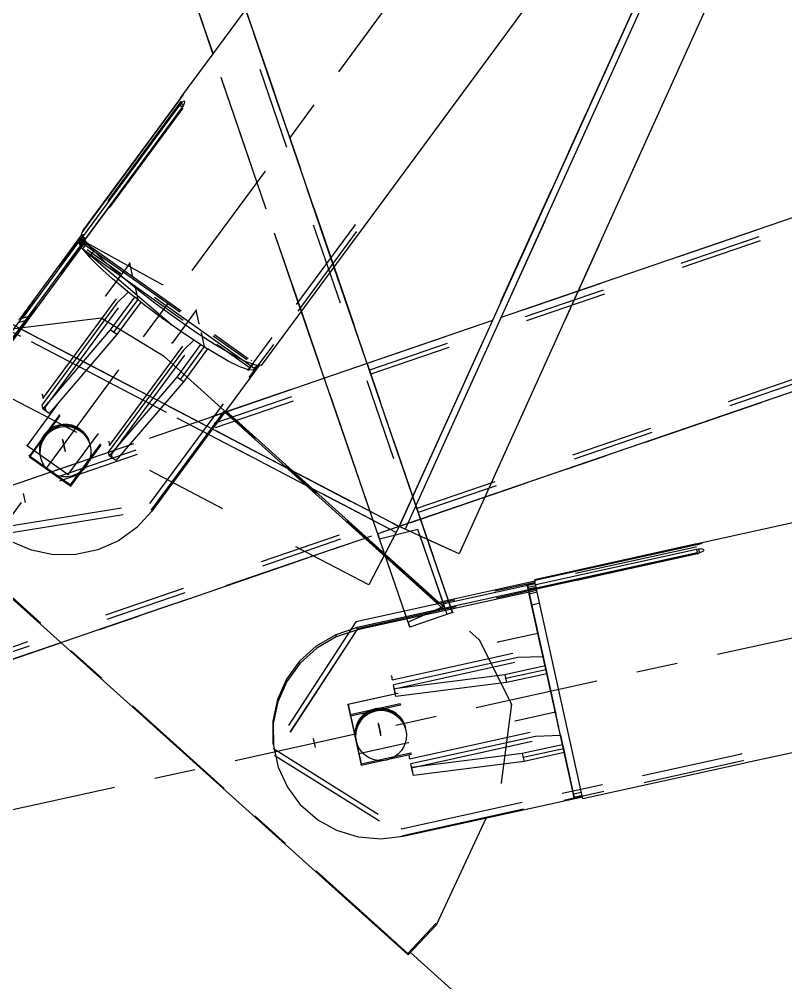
# Model space of a CAD drawing. Header units: millimetres. Extents: x 2368 to 8313, y 7493 to 11698.
# Drawn here: x 3665.06 to 3683.69, y 11192.68 to 11216.1 of the extents above; entities that cross this region are included whole.
import ezdxf

# ---------------------------------------------------------------- set-up
doc = ezdxf.new("R2010")
doc.units = ezdxf.units.MM
for name, pattern in [('XKITLINE00', [0]), ('XKITLINE02', [4, 2, -2]), ('XKITLINE03', [6, 3, -1, 1, -1])]:
    doc.linetypes.add(name, pattern=pattern)

msp = doc.modelspace()

# ---------------------------------------------------------------- linework, layer by layer
at = {"color": 8, "linetype": 'XKITLINE03'}
for p, q in [((3658.5881, 11195.4966), (3740.5881, 11306.7796)), ((3658.5882, 11195.4966), (3740.5882, 11306.7796)), ((3658.5881, 11195.4966), (3822.5881, 11231.638)), ((3658.5882, 11195.4966), (3822.5882, 11231.638)), ((3668.9908, 11214.0938), (3664.012, 11207.337)), ((3668.9908, 11214.0938), (3664.012, 11207.337)), ((3669.0273, 11213.9278), (3664.0485, 11207.1711)), ((3669.0274, 11213.9278), (3664.0486, 11207.1711)), ((3668.2431, 11204.3354), (3673.2219, 11211.0922)), ((3668.2431, 11204.3354), (3673.2219, 11211.0922)), ((3666.5131, 11210.6736), (3666.5138, 11210.7166)), ((3666.5131, 11210.6736), (3666.5138, 11210.7166)), ((3666.5138, 11210.7166), (3670.7692, 11207.6978)), ((3666.5138, 11210.7166), (3670.7692, 11207.6978)), ((3668.5452, 11209.6441), (3666.5475, 11210.7456)), ((3666.5475, 11210.7456), (3670.7079, 11207.7942)), ((3668.5452, 11209.6441), (3666.5475, 11210.7456)), ((3666.5475, 11210.7456), (3670.7079, 11207.7942)), ((3668.2797, 11204.1694), (3673.2585, 11210.9262)), ((3668.2797, 11204.1694), (3673.2585, 11210.9262)), ((3666.5366, 11210.6134), (3666.5131, 11210.6736)), ((3666.5365, 11210.6134), (3666.5131, 11210.6736)), ((3670.7919, 11207.5945), (3666.5365, 11210.6134)), ((3670.792, 11207.5945), (3666.5366, 11210.6134)), ((3668.7606, 11208.667), (3666.5979, 11210.517)), ((3666.5979, 11210.517), (3670.7583, 11207.5655)), ((3668.7605, 11208.667), (3666.5979, 11210.517)), ((3666.5979, 11210.517), (3670.7582, 11207.5655)), ((3667.7479, 11210.1709), (3667.1594, 11209.3722)), ((3667.7479, 11210.1709), (3667.1594, 11209.3722)), ((3667.8211, 11209.839), (3667.7479, 11210.1709)), ((3667.821, 11209.839), (3667.7479, 11210.1709)), ((3665.6435, 11206.8839), (3667.821, 11209.839)), ((3665.6436, 11206.8839), (3667.8211, 11209.839)), ((3665.6923, 11206.6627), (3667.8698, 11209.6178)), ((3665.6923, 11206.6627), (3667.8698, 11209.6178)), ((3667.8698, 11209.6178), (3667.943, 11209.2859)), ((3667.8698, 11209.6178), (3667.9429, 11209.2859)), ((3667.9429, 11209.2859), (3667.3544, 11208.4872)), ((3667.943, 11209.2859), (3667.3545, 11208.4872)), ((3664.5508, 11208.5348), (3667.0556, 11208.8366)), ((3664.5508, 11208.5348), (3667.0556, 11208.8366)), ((3667.0556, 11208.8366), (3668.5658, 11207.916)), ((3667.0556, 11208.8366), (3668.5659, 11207.916)), ((3669.3628, 11209.0252), (3668.7743, 11208.2266)), ((3669.3629, 11209.0252), (3668.7744, 11208.2266)), ((3669.436, 11208.6934), (3669.3628, 11209.0252)), ((3669.436, 11208.6934), (3669.3629, 11209.0252)), ((3667.2585, 11205.7383), (3669.436, 11208.6934)), ((3667.2585, 11205.7383), (3669.436, 11208.6934)), ((3667.3072, 11205.517), (3669.4847, 11208.4721)), ((3667.3073, 11205.517), (3669.4848, 11208.4721)), ((3669.4847, 11208.4721), (3669.5578, 11208.1402)), ((3669.4848, 11208.4721), (3669.5579, 11208.1402)), ((3669.5578, 11208.1402), (3668.9693, 11207.3416)), ((3669.5579, 11208.1402), (3668.9694, 11207.3416)), ((3668.5658, 11207.916), (3676.235, 11201.015)), ((3668.5659, 11207.916), (3676.2351, 11201.015)), ((3670.7927, 11207.6376), (3670.7919, 11207.5945)), ((3670.7927, 11207.6376), (3670.792, 11207.5945)), ((3665.6232, 11206.9761), (3665.6435, 11206.8839)), ((3665.6233, 11206.9761), (3665.6436, 11206.8839)), ((3665.9825, 11206.7289), (3665.2527, 11205.7386)), ((3665.9824, 11206.7289), (3665.2527, 11205.7386)), ((3665.7127, 11206.5705), (3665.6923, 11206.6627)), ((3665.7126, 11206.5705), (3665.6923, 11206.6627)), ((3666.0377, 11206.4782), (3665.3079, 11205.4878)), ((3666.0377, 11206.4782), (3665.308, 11205.4878)), ((3666.0442, 11206.4487), (3665.3144, 11205.4583)), ((3666.0442, 11206.4487), (3665.3145, 11205.4583)), ((3666.2539, 11205.0283), (3666.9837, 11206.0186)), ((3666.254, 11205.0283), (3666.9837, 11206.0186)), ((3674.5042, 11193.39), (3660.55, 11205.9465)), ((3674.5043, 11193.39), (3660.5501, 11205.9465)), ((3666.1214, 11205.8638), (3666.1702, 11205.6426)), ((3666.1215, 11205.8638), (3666.1702, 11205.6426)), ((3667.2381, 11205.8304), (3667.2585, 11205.7383)), ((3667.2382, 11205.8304), (3667.2585, 11205.7383)), ((3665.2527, 11205.7386), (3666.254, 11205.0283)), ((3665.2527, 11205.7386), (3666.2539, 11205.0283)), ((3666.3092, 11204.7775), (3667.039, 11205.7679)), ((3666.3092, 11204.7775), (3667.0389, 11205.7679)), ((3666.3157, 11204.748), (3667.0455, 11205.7384)), ((3666.3157, 11204.748), (3667.0454, 11205.7384)), ((3665.3079, 11205.4878), (3666.3092, 11204.7775)), ((3665.308, 11205.4878), (3666.3092, 11204.7775)), ((3665.3144, 11205.4583), (3666.3157, 11204.748)), ((3665.3145, 11205.4583), (3666.3157, 11204.748)), ((3667.3275, 11205.4248), (3667.3072, 11205.517)), ((3667.3276, 11205.4248), (3667.3073, 11205.517)), ((3664.5856, 11203.7437), (3668.2431, 11204.3354)), ((3664.5857, 11203.7437), (3668.2431, 11204.3354)), ((3664.6222, 11203.5777), (3668.2797, 11204.1694)), ((3664.6222, 11203.5777), (3668.2797, 11204.1694)), ((3681.5047, 11203.2685), (3673.243, 11201.4478)), ((3681.5048, 11203.2685), (3673.243, 11201.4478)), ((3681.5413, 11203.1025), (3673.2795, 11201.2818)), ((3681.5414, 11203.1025), (3673.2796, 11201.2818)), ((3677.8675, 11200.2576), (3677.4055, 11202.3539)), ((3677.4055, 11202.3539), (3678.4944, 11197.4127)), ((3677.8675, 11200.2576), (3677.4056, 11202.3539)), ((3677.4056, 11202.3539), (3678.4945, 11197.4127)), ((3677.4151, 11202.3104), (3677.4069, 11202.3476)), ((3677.4069, 11202.3476), (3678.5207, 11197.2936)), ((3677.4152, 11202.3104), (3677.4069, 11202.3476)), ((3677.4069, 11202.3476), (3678.5207, 11197.2936)), ((3677.4296, 11202.2444), (3677.4151, 11202.3104)), ((3677.4297, 11202.2444), (3677.4152, 11202.3104)), ((3678.5434, 11197.1904), (3677.4296, 11202.2444)), ((3678.5435, 11197.1904), (3677.4297, 11202.2444)), ((3678.0828, 11199.2804), (3677.4559, 11202.1253)), ((3677.4559, 11202.1253), (3678.5448, 11197.1841)), ((3678.0829, 11199.2804), (3677.4559, 11202.1253)), ((3677.4559, 11202.1253), (3678.5448, 11197.1841)), ((3673.243, 11201.4478), (3671.2381, 11198.3713)), ((3673.243, 11201.4478), (3671.2381, 11198.3713)), ((3673.2795, 11201.2818), (3671.2746, 11198.2054)), ((3673.2796, 11201.2818), (3671.2747, 11198.2054)), ((3677.6663, 11201.1705), (3676.6897, 11200.9553)), ((3677.6663, 11201.1705), (3676.6898, 11200.9553)), ((3677.7395, 11200.8386), (3677.6663, 11201.1705)), ((3677.7394, 11200.8386), (3677.6663, 11201.1705)), ((3676.235, 11201.015), (3677.0203, 11199.4465)), ((3676.2351, 11201.015), (3677.0203, 11199.4465)), ((3674.1261, 11200.0424), (3677.7394, 11200.8386)), ((3674.1262, 11200.0424), (3677.7395, 11200.8386)), ((3674.1749, 11199.8211), (3677.7882, 11200.6174)), ((3674.1749, 11199.8211), (3677.7882, 11200.6174)), ((3677.7882, 11200.6174), (3677.8614, 11200.2855)), ((3677.7882, 11200.6174), (3677.8613, 11200.2855)), ((3677.8614, 11200.2855), (3676.8848, 11200.0703)), ((3677.8613, 11200.2855), (3676.8848, 11200.0703)), ((3674.1058, 11200.1345), (3674.1261, 11200.0424)), ((3674.1059, 11200.1345), (3674.1262, 11200.0424)), ((3674.2618, 11199.7056), (3673.0508, 11199.4387)), ((3674.2618, 11199.7056), (3673.0509, 11199.4387)), ((3674.1953, 11199.7289), (3674.1749, 11199.8211)), ((3674.1952, 11199.7289), (3674.1749, 11199.8211)), ((3673.0508, 11199.4387), (3673.3129, 11198.2496)), ((3673.0509, 11199.4387), (3673.313, 11198.2496)), ((3674.3171, 11199.4549), (3673.1061, 11199.188)), ((3674.317, 11199.4549), (3673.1061, 11199.188)), ((3674.3236, 11199.4254), (3673.1126, 11199.1585)), ((3674.3235, 11199.4254), (3673.1126, 11199.1585)), ((3677.0203, 11199.4465), (3676.7743, 11197.5357)), ((3677.0203, 11199.4465), (3676.7744, 11197.5357)), ((3678.089, 11199.2525), (3677.1124, 11199.0373)), ((3678.089, 11199.2525), (3677.1125, 11199.0373)), ((3678.1622, 11198.9206), (3678.089, 11199.2525)), ((3678.1621, 11198.9206), (3678.089, 11199.2525)), ((3673.1061, 11199.188), (3673.3682, 11197.9988)), ((3673.1061, 11199.188), (3673.3682, 11197.9988)), ((3673.1126, 11199.1585), (3673.3747, 11197.9693)), ((3673.1126, 11199.1585), (3673.3747, 11197.9693)), ((3673.7906, 11198.9628), (3673.8394, 11198.7416)), ((3673.7906, 11198.9628), (3673.8393, 11198.7416)), ((3674.5488, 11198.1244), (3678.1621, 11198.9206)), ((3674.5489, 11198.1244), (3678.1622, 11198.9206)), ((3674.5976, 11197.9031), (3678.2109, 11198.6994)), ((3674.5976, 11197.9031), (3678.2109, 11198.6994)), ((3678.2109, 11198.6994), (3678.284, 11198.3675)), ((3678.2109, 11198.6994), (3678.2841, 11198.3675)), ((3671.2381, 11198.3713), (3674.3504, 11196.4226)), ((3671.2381, 11198.3713), (3674.3505, 11196.4226)), ((3673.3129, 11198.2496), (3674.5238, 11198.5164)), ((3673.313, 11198.2496), (3674.5239, 11198.5164)), ((3678.284, 11198.3675), (3677.3074, 11198.1523)), ((3678.2841, 11198.3675), (3677.3075, 11198.1523)), ((3671.2746, 11198.2054), (3674.387, 11196.2567)), ((3671.2747, 11198.2054), (3674.387, 11196.2567)), ((3673.3682, 11197.9988), (3674.5792, 11198.2657)), ((3673.3682, 11197.9988), (3674.5791, 11198.2657)), ((3673.3747, 11197.9693), (3674.5857, 11198.2362)), ((3673.3747, 11197.9693), (3674.5856, 11198.2362)), ((3674.3504, 11196.4226), (3682.6122, 11198.2433)), ((3674.3505, 11196.4226), (3682.6122, 11198.2433)), ((3674.387, 11196.2567), (3682.6487, 11198.0773)), ((3674.387, 11196.2567), (3682.6488, 11198.0773)), ((3674.5285, 11198.2165), (3674.5489, 11198.1244)), ((3674.5285, 11198.2165), (3674.5488, 11198.1244)), ((3674.6179, 11197.8109), (3674.5976, 11197.9031)), ((3674.6179, 11197.8109), (3674.5976, 11197.9031)), ((3678.5352, 11197.2276), (3678.5434, 11197.1904)), ((3678.5353, 11197.2276), (3678.5435, 11197.1904)), ((3675.1817, 11194.1175), (3674.5042, 11193.39)), ((3675.1818, 11194.1175), (3674.5043, 11193.39))]:
    msp.add_line(p, q, dxfattribs=at)
at = {"color": 3, "linetype": 'XKITLINE02'}
for p, q in [((3887.2903, 11281.0544), (3656.2536, 11201.8057)), ((3887.2903, 11281.0544), (3656.2536, 11201.8057)), ((3887.2903, 11281.0544), (3656.2537, 11201.8057)), ((3887.3455, 11280.8936), (3656.3088, 11201.6449)), ((3887.3454, 11280.8936), (3656.3088, 11201.6449)), ((3887.38, 11280.793), (3656.3433, 11201.5443)), ((3887.3799, 11280.793), (3656.3433, 11201.5443)), ((3888.4984, 11277.5323), (3657.4618, 11198.2836)), ((3888.4984, 11277.5323), (3657.4618, 11198.2836)), ((3888.533, 11277.4316), (3657.4963, 11198.1829)), ((3888.5329, 11277.4316), (3657.4963, 11198.1829)), ((3888.5881, 11277.2708), (3657.5514, 11198.0221)), ((3888.5881, 11277.2708), (3657.5514, 11198.0221)), ((3888.5881, 11277.2708), (3657.5515, 11198.0221)), ((3685.9282, 11229.4795), (3674.2947, 11203.7655)), ((3686.074, 11229.4135), (3674.4405, 11203.6995)), ((3687.3859, 11228.8199), (3675.7524, 11203.106)), ((3675.4612, 11201.6283), (3668.1933, 11222.8165)), ((3675.4612, 11201.6283), (3668.1933, 11222.8164)), ((3674.7011, 11204.2757), (3668.3257, 11222.8619)), ((3675.5936, 11201.6738), (3668.3257, 11222.8619)), ((3673.6617, 11203.9156), (3667.2852, 11222.505)), ((3674.5532, 11201.3168), (3667.2852, 11222.505)), ((3674.2947, 11203.7655), (3649.1913, 11216.8804)), ((3674.2206, 11203.6236), (3649.1172, 11216.7386)), ((3672.7103, 11210.0795), (3670.5642, 11216.336)), ((3673.5538, 11202.3473), (3648.4504, 11215.4623)), ((3671.9168, 11209.0026), (3669.7707, 11215.2591)), ((3678.6379, 11209.4839), (3676.5592, 11208.7708)), ((3672.1898, 11204.6846), (3664.6532, 11208.622)), ((3671.7115, 11205.115), (3664.8377, 11208.7061)), ((3673.5538, 11202.3473), (3663.1415, 11207.7871)), ((3673.5171, 11207.7274), (3672.4766, 11207.3704)), ((3670.1079, 11206.5579), (3656.2537, 11201.8057)), ((3666.1214, 11205.8638), (3666.1149, 11205.8933)), ((3666.1215, 11205.8638), (3666.115, 11205.8933)), ((3666.1336, 11205.8085), (3666.1214, 11205.8638)), ((3666.1337, 11205.8085), (3666.1215, 11205.8638)), ((3666.154, 11205.7163), (3666.1377, 11205.7901)), ((3666.1539, 11205.7163), (3666.1377, 11205.7901)), ((3666.1702, 11205.6426), (3666.158, 11205.6979)), ((3666.1702, 11205.6426), (3666.1581, 11205.6979)), ((3666.1767, 11205.6131), (3666.1702, 11205.6426)), ((3666.1767, 11205.6131), (3666.1702, 11205.6426)), ((3666.1832, 11205.5836), (3666.1767, 11205.6131)), ((3676.3733, 11204.4783), (3657.5515, 11198.0221)), ((3665.2168, 11204.3487), (3665.168, 11204.57)), ((3674.7011, 11204.2757), (3674.6254, 11204.4964)), ((3673.6617, 11203.9156), (3673.5863, 11204.1356)), ((3674.8149, 11203.9439), (3673.7744, 11203.587)), ((3674.8149, 11203.9439), (3673.7745, 11203.587)), ((3675.5936, 11201.6738), (3674.8149, 11203.9439)), ((3674.8149, 11203.9439), (3674.8149, 11203.9439)), ((3675.5936, 11201.6737), (3674.8149, 11203.9439)), ((3674.2947, 11203.7655), (3673.5538, 11202.3473)), ((3674.7516, 11203.6972), (3673.8186, 11203.4584)), ((3674.7516, 11203.6972), (3673.8186, 11203.4584)), ((3674.2947, 11203.7655), (3674.2206, 11203.6236)), ((3675.7524, 11203.106), (3674.2947, 11203.7655)), ((3674.2947, 11203.7655), (3674.2947, 11203.7655)), ((3674.983, 11203.4541), (3674.4405, 11203.6995)), ((3675.3922, 11201.8296), (3674.7516, 11203.6972)), ((3674.7516, 11203.6972), (3674.7516, 11203.6972)), ((3675.3922, 11201.8296), (3674.7516, 11203.6972)), ((3674.2206, 11203.6237), (3673.5538, 11202.3473)), ((3673.7745, 11203.587), (3673.7744, 11203.587)), ((3673.7744, 11203.587), (3673.8186, 11203.4584)), ((3673.7745, 11203.587), (3673.8186, 11203.4584)), ((3673.8186, 11203.4584), (3673.8186, 11203.4584)), ((3674.2206, 11203.6236), (3674.2206, 11203.6236)), ((3674.5531, 11201.3169), (3673.9373, 11203.1121)), ((3675.3922, 11201.8296), (3674.509, 11201.4455)), ((3675.3922, 11201.8296), (3674.509, 11201.4455)), ((3675.3922, 11201.8296), (3675.3922, 11201.8296)), ((3675.5936, 11201.6738), (3675.4913, 11201.9722)), ((3675.5936, 11201.6738), (3674.5531, 11201.3169)), ((3675.5936, 11201.6738), (3674.5532, 11201.3168)), ((3675.5936, 11201.6738), (3674.5532, 11201.3168)), ((3675.5936, 11201.6737), (3674.5532, 11201.3168)), ((3675.5936, 11201.6738), (3675.5936, 11201.6737)), ((3674.509, 11201.4455), (3674.5532, 11201.3168)), ((3674.509, 11201.4455), (3674.509, 11201.4455)), ((3674.509, 11201.4455), (3674.5532, 11201.3168)), ((3674.5532, 11201.3168), (3674.5532, 11201.3168)), ((3673.7906, 11198.9628), (3673.7841, 11198.9923)), ((3673.7906, 11198.9628), (3673.7841, 11198.9923)), ((3673.8028, 11198.9075), (3673.7906, 11198.9628)), ((3673.8028, 11198.9075), (3673.7906, 11198.9628)), ((3673.8231, 11198.8153), (3673.8068, 11198.8891)), ((3673.8231, 11198.8153), (3673.8069, 11198.8891)), ((3673.8394, 11198.7416), (3673.8272, 11198.7969)), ((3673.8393, 11198.7416), (3673.8272, 11198.7969)), ((3672.2573, 11198.393), (3672.2086, 11198.6142)), ((3673.8458, 11198.7121), (3673.8393, 11198.7416)), ((3673.8459, 11198.7121), (3673.8394, 11198.7416)), ((3673.8523, 11198.6826), (3673.8458, 11198.7121))]:
    msp.add_line(p, q, dxfattribs=at)
at = {"color": 8, "linetype": 'XKITLINE00'}
for p, q in [((3716.54, 11278.7302), (3669.0082, 11214.2244)), ((3720.917, 11275.4969), (3673.3294, 11210.9153)), ((3795.5749, 11228.4788), (3681.5409, 11203.3487)), ((3796.7492, 11223.1499), (3682.7153, 11198.0198)), ((3669.0087, 11214.224), (3668.9818, 11214.1886)), ((3669.0188, 11214.2256), (3668.9948, 11214.1911)), ((3669.0289, 11214.2495), (3669.0087, 11214.224)), ((3669.0354, 11214.2506), (3669.0188, 11214.2256)), ((3669.0407, 11214.2632), (3669.0289, 11214.2495)), ((3669.043, 11214.2635), (3669.0354, 11214.2506)), ((3669.043, 11214.2635), (3669.0407, 11214.2632)), ((3668.9344, 11214.1074), (3666.5803, 11210.9127)), ((3668.9539, 11214.1464), (3666.5999, 11210.9517)), ((3668.9571, 11214.0041), (3666.6031, 11210.8094)), ((3668.9657, 11214.1503), (3668.9344, 11214.1074)), ((3668.9818, 11214.1886), (3668.9539, 11214.1464)), ((3668.9598, 11214.1422), (3668.9539, 11214.1464)), ((3668.9891, 11214.044), (3668.9571, 11214.0041)), ((3669.0249, 11213.9561), (3668.9571, 11214.0041)), ((3668.9948, 11214.1911), (3668.9657, 11214.1503)), ((3668.9844, 11214.1921), (3668.9818, 11214.1886)), ((3669.0202, 11214.0758), (3668.9891, 11214.044)), ((3669.0518, 11213.9996), (3668.9891, 11214.044)), ((3669.0473, 11214.0965), (3669.0202, 11214.0758)), ((3669.0564, 11214.0074), (3669.0311, 11213.9646)), ((3669.0677, 11214.104), (3669.0473, 11214.0965)), ((3669.0736, 11214.0468), (3669.0564, 11214.0074)), ((3669.0796, 11214.0976), (3669.0677, 11214.104)), ((3669.0816, 11214.0779), (3669.0736, 11214.0468)), ((3669.0796, 11214.0976), (3669.0816, 11214.0779)), ((3669.0213, 11213.9555), (3664.0425, 11207.1987)), ((3669.0043, 11213.9178), (3666.6502, 11210.7231)), ((3669.0311, 11213.9646), (3669.0043, 11213.9178)), ((3669.0213, 11213.9555), (3669.022, 11213.9522)), ((3669.0234, 11213.954), (3669.0213, 11213.9555)), ((3666.6059, 11210.9474), (3666.5999, 11210.9517)), ((3666.5785, 11210.8559), (3665.0681, 11208.8062)), ((3666.5989, 11210.8173), (3666.5105, 11210.6973)), ((3666.5138, 11210.7166), (3666.5105, 11210.6973)), ((3666.5944, 11210.8259), (3666.5138, 11210.7166)), ((3666.629, 11210.791), (3666.5219, 11210.6456)), ((3666.6543, 11210.7731), (3666.5366, 11210.6134)), ((3666.5803, 11210.9127), (3666.5662, 11210.8791)), ((3666.5662, 11210.8791), (3666.6031, 11210.8094)), ((3666.6664, 11210.7645), (3666.6031, 11210.8094)), ((3666.6502, 11210.7231), (3666.8327, 11210.5059)), ((3666.6664, 11210.7645), (3666.6543, 11210.7731)), ((3673.2954, 11210.8736), (3670.9414, 11207.6789)), ((3673.3294, 11210.9153), (3673.2954, 11210.8736)), ((3666.6727, 11210.6963), (3664.0547, 11207.1434)), ((3666.511, 11210.6925), (3665.1341, 11208.8238)), ((3666.5105, 11210.6973), (3666.5131, 11210.6736)), ((3666.5131, 11210.6736), (3666.5219, 11210.6456)), ((3666.5219, 11210.6456), (3666.5366, 11210.6134)), ((3666.5487, 11210.6047), (3666.5366, 11210.6134)), ((3666.7033, 11210.6599), (3666.5979, 11210.517)), ((3666.5979, 11210.517), (3666.7645, 11210.3191)), ((3666.8727, 11210.4661), (3666.7645, 11210.3191)), ((3667.1163, 11210.2241), (3666.8327, 11210.5059)), ((3666.7645, 11210.3191), (3667.0104, 11210.0724)), ((3667.3253, 11209.7872), (3667.0104, 11210.0724)), ((3667.4829, 11209.8968), (3667.1163, 11210.2241)), ((3667.696, 11209.4754), (3667.3253, 11209.7872)), ((3667.9141, 11209.5403), (3667.4829, 11209.8968)), ((3668.3882, 11209.1726), (3667.9141, 11209.5403)), ((3667.8622, 11209.3432), (3667.2737, 11208.5445)), ((3667.7105, 11209.4639), (3667.436, 11209.1958)), ((3667.8621, 11209.3439), (3667.696, 11209.4754)), ((3667.8621, 11209.3439), (3667.8622, 11209.3432)), ((3667.8695, 11209.338), (3667.8622, 11209.3432)), ((3668.1069, 11209.1501), (3667.8695, 11209.338)), ((3667.436, 11209.1958), (3665.6116, 11206.72)), ((3668.0178, 11209.2206), (3667.4352, 11208.4299)), ((3668.5407, 11208.8251), (3668.1069, 11209.1501)), ((3668.8815, 11208.812), (3668.3882, 11209.1726)), ((3665.266, 11208.8592), (3665.042, 11208.7992)), ((3668.9793, 11208.514), (3668.5407, 11208.8251)), ((3665.1943, 11208.7619), (3665.0583, 11208.7254)), ((3669.3693, 11208.4766), (3668.8815, 11208.812)), ((3667.2737, 11208.5445), (3665.6319, 11206.6278)), ((3667.4352, 11208.4299), (3665.7934, 11206.5132)), ((3667.4352, 11208.4299), (3667.2737, 11208.5445)), ((3669.4042, 11208.2298), (3668.9793, 11208.514)), ((3669.827, 11208.1833), (3669.3693, 11208.4766)), ((3669.4705, 11208.1885), (3668.8886, 11207.3989)), ((3669.3037, 11208.297), (3669.0509, 11208.0502)), ((3669.6313, 11208.0882), (3669.4042, 11208.2298)), ((3670.2318, 11207.9468), (3669.827, 11208.1833)), ((3669.0509, 11208.0502), (3667.2265, 11205.5743)), ((3669.6386, 11208.083), (3669.0501, 11207.2843)), ((3669.6386, 11208.083), (3669.6313, 11208.0882)), ((3669.6385, 11208.0837), (3669.6386, 11208.083)), ((3669.7975, 11207.9846), (3669.639, 11208.0834)), ((3670.1427, 11207.7885), (3669.7975, 11207.9846)), ((3670.5632, 11207.7788), (3670.2318, 11207.9468)), ((3670.8945, 11207.682), (3668.2858, 11204.1418)), ((3670.4253, 11207.6498), (3670.1427, 11207.7885)), ((3670.8048, 11207.688), (3670.5632, 11207.7788)), ((3670.7361, 11207.7138), (3670.6334, 11207.5745)), ((3670.8465, 11207.6852), (3670.7583, 11207.5655)), ((3670.9414, 11207.6789), (3670.8048, 11207.688)), ((3670.6334, 11207.5745), (3670.4253, 11207.6498)), ((3670.7583, 11207.5655), (3670.6334, 11207.5745)), ((3668.8886, 11207.3989), (3667.2468, 11205.4821)), ((3669.0501, 11207.2843), (3667.4083, 11205.3676)), ((3669.0501, 11207.2843), (3668.8886, 11207.3989)), ((3665.6116, 11206.72), (3665.6319, 11206.6278)), ((3665.7934, 11206.5132), (3665.6319, 11206.6278)), ((3675.3631, 11201.77), (3670.0566, 11206.545)), ((3675.4159, 11201.7816), (3670.0828, 11206.5805)), ((3666.128, 11206.2502), (3666.0213, 11206.2329)), ((3666.2359, 11206.249), (3666.128, 11206.2502)), ((3666.3419, 11206.2294), (3666.2359, 11206.249)), ((3665.7406, 11206.0783), (3665.6696, 11205.9977)), ((3665.7471, 11206.0488), (3665.6761, 11205.9682)), ((3665.7471, 11206.0488), (3665.6761, 11205.9682)), ((3665.7536, 11206.0193), (3665.6826, 11205.9387)), ((3665.8246, 11206.1457), (3665.7406, 11206.0783)), ((3665.8311, 11206.1162), (3665.7471, 11206.0488)), ((3665.8311, 11206.1162), (3665.7471, 11206.0488)), ((3665.8376, 11206.0867), (3665.7536, 11206.0193)), ((3665.9191, 11206.1978), (3665.8246, 11206.1457)), ((3665.9256, 11206.1683), (3665.8311, 11206.1162)), ((3665.9256, 11206.1683), (3665.8311, 11206.1162)), ((3665.9321, 11206.1388), (3665.8376, 11206.0867)), ((3666.0213, 11206.2329), (3665.9191, 11206.1978)), ((3666.0278, 11206.2035), (3665.9256, 11206.1683)), ((3666.0278, 11206.2035), (3665.9256, 11206.1683)), ((3666.0343, 11206.174), (3665.9321, 11206.1388)), ((3666.1345, 11206.2207), (3666.0278, 11206.2035)), ((3666.1345, 11206.2207), (3666.0278, 11206.2035)), ((3666.141, 11206.1912), (3666.0343, 11206.174)), ((3666.2424, 11206.2195), (3666.1345, 11206.2207)), ((3666.2424, 11206.2195), (3666.1345, 11206.2207)), ((3666.2489, 11206.19), (3666.141, 11206.1912)), ((3666.3484, 11206.1999), (3666.2424, 11206.2195)), ((3666.3484, 11206.1999), (3666.2424, 11206.2195)), ((3666.3549, 11206.1704), (3666.2489, 11206.19)), ((3666.4426, 11206.1919), (3666.3419, 11206.2294)), ((3666.4491, 11206.1624), (3666.3484, 11206.1999)), ((3666.4491, 11206.1624), (3666.3484, 11206.1999)), ((3666.4556, 11206.1329), (3666.3549, 11206.1704)), ((3666.5351, 11206.1378), (3666.4426, 11206.1919)), ((3666.5416, 11206.1083), (3666.4491, 11206.1624)), ((3666.5416, 11206.1083), (3666.4491, 11206.1624)), ((3666.5481, 11206.0788), (3666.4556, 11206.1329)), ((3666.5351, 11206.1378), (3666.5416, 11206.1083)), ((3666.6165, 11206.0686), (3666.5351, 11206.1378)), ((3666.623, 11206.0391), (3666.5416, 11206.1083)), ((3666.623, 11206.0391), (3666.5416, 11206.1083)), ((3666.5416, 11206.1083), (3666.5481, 11206.0788)), ((3666.6295, 11206.0096), (3666.5481, 11206.0788)), ((3666.6165, 11206.0686), (3666.6843, 11205.9864)), ((3666.623, 11206.0391), (3666.6908, 11205.9569)), ((3666.623, 11206.0391), (3666.6908, 11205.9569)), ((3674.5124, 11193.3531), (3660.5582, 11205.9096)), ((3665.575, 11205.807), (3665.5542, 11205.7026)), ((3665.6139, 11205.9064), (3665.575, 11205.807)), ((3665.6204, 11205.8769), (3665.5815, 11205.7775)), ((3665.6204, 11205.8769), (3665.5815, 11205.7775)), ((3665.6269, 11205.8474), (3665.588, 11205.748)), ((3665.6696, 11205.9977), (3665.6139, 11205.9064)), ((3665.6761, 11205.9682), (3665.6204, 11205.8769)), ((3665.6761, 11205.9682), (3665.6204, 11205.8769)), ((3665.6826, 11205.9387), (3665.6269, 11205.8474)), ((3665.6696, 11205.9977), (3665.6761, 11205.9682)), ((3665.6761, 11205.9682), (3665.6826, 11205.9387)), ((3666.6295, 11206.0096), (3666.6973, 11205.9274)), ((3666.6843, 11205.9864), (3666.7365, 11205.8939)), ((3666.6908, 11205.9569), (3666.743, 11205.8644)), ((3666.6908, 11205.9569), (3666.743, 11205.8644)), ((3666.6973, 11205.9274), (3666.7495, 11205.8349)), ((3666.7365, 11205.8939), (3666.7716, 11205.7936)), ((3666.743, 11205.8644), (3666.7781, 11205.7641)), ((3666.743, 11205.8644), (3666.7781, 11205.7641)), ((3666.7495, 11205.8349), (3666.7846, 11205.7346)), ((3665.5542, 11205.7026), (3665.5522, 11205.5964)), ((3665.5607, 11205.6731), (3665.5587, 11205.5669)), ((3665.5607, 11205.6731), (3665.5587, 11205.5669)), ((3665.5815, 11205.7775), (3665.5607, 11205.6731)), ((3665.5815, 11205.7775), (3665.5607, 11205.6731)), ((3665.5672, 11205.6436), (3665.5652, 11205.5374)), ((3665.588, 11205.748), (3665.5672, 11205.6436)), ((3666.7846, 11205.7346), (3666.8013, 11205.6298)), ((3666.8013, 11205.6298), (3666.7992, 11205.5236)), ((3667.2265, 11205.5743), (3667.2468, 11205.4821)), ((3665.5652, 11205.5374), (3665.5819, 11205.4326)), ((3665.5819, 11205.4326), (3665.6169, 11205.3323)), ((3665.6169, 11205.3323), (3665.6691, 11205.2397)), ((3666.7396, 11205.3198), (3666.6839, 11205.2284)), ((3666.7785, 11205.4192), (3666.7396, 11205.3198)), ((3666.7992, 11205.5236), (3666.7785, 11205.4192)), ((3667.4083, 11205.3676), (3667.2468, 11205.4821)), ((3665.6691, 11205.2397), (3665.737, 11205.1576)), ((3665.8184, 11205.0884), (3665.737, 11205.1576)), ((3665.9108, 11205.0343), (3665.8184, 11205.0884)), ((3666.5289, 11205.0805), (3666.4344, 11205.0284)), ((3666.6129, 11205.1479), (3666.5289, 11205.0805)), ((3666.6839, 11205.2284), (3666.6129, 11205.1479)), ((3666.0116, 11204.9968), (3665.9108, 11205.0343)), ((3666.1176, 11204.9772), (3666.0116, 11204.9968)), ((3666.2255, 11204.976), (3666.1176, 11204.9772)), ((3666.3322, 11204.9932), (3666.2255, 11204.976)), ((3666.4344, 11205.0284), (3666.3322, 11204.9932)), ((3668.2858, 11204.1418), (3667.919, 11203.7395)), ((3667.919, 11203.7395), (3667.4758, 11203.4204)), ((3665.3576, 11203.1887), (3664.8579, 11203.4047)), ((3667.4758, 11203.4204), (3666.9755, 11203.1985)), ((3681.49, 11203.3355), (3677.5838, 11202.4746)), ((3681.4951, 11203.3124), (3677.5888, 11202.4515)), ((3681.5179, 11203.2091), (3677.6116, 11202.3483)), ((3681.5409, 11203.3487), (3681.49, 11203.3355)), ((3681.49, 11203.3355), (3681.4951, 11203.3124)), ((3681.5463, 11203.3243), (3681.4951, 11203.3124)), ((3681.5697, 11203.218), (3681.5179, 11203.2091)), ((3681.5179, 11203.2091), (3681.5345, 11203.1339)), ((3681.5875, 11203.3573), (3681.5409, 11203.3487)), ((3681.5922, 11203.3363), (3681.5463, 11203.3243)), ((3681.6175, 11203.2211), (3681.5697, 11203.218)), ((3681.5697, 11203.218), (3681.5903, 11203.1247)), ((3681.6249, 11203.3626), (3681.5875, 11203.3573)), ((3681.6282, 11203.3473), (3681.5922, 11203.3363)), ((3681.6567, 11203.2182), (3681.6175, 11203.2211)), ((3681.6493, 11203.3641), (3681.6249, 11203.3626)), ((3681.651, 11203.3561), (3681.6282, 11203.3473)), ((3681.6583, 11203.3619), (3681.6493, 11203.3641)), ((3681.6583, 11203.3619), (3681.651, 11203.3561)), ((3681.6833, 11203.2096), (3681.6567, 11203.2182)), ((3681.6833, 11203.2096), (3681.6948, 11203.196)), ((3665.8927, 11203.08), (3665.3576, 11203.1887)), ((3666.44, 11203.0833), (3665.8927, 11203.08)), ((3666.9755, 11203.1985), (3666.44, 11203.0833)), ((3681.5353, 11203.1302), (3673.2735, 11201.3095)), ((3681.5404, 11203.1068), (3677.6341, 11202.246)), ((3681.5353, 11203.1302), (3681.5404, 11203.1068)), ((3681.5903, 11203.1247), (3681.5404, 11203.1068)), ((3681.6353, 11203.1407), (3681.5903, 11203.1247)), ((3681.6696, 11203.1598), (3681.6353, 11203.1407)), ((3681.6901, 11203.1788), (3681.6696, 11203.1598)), ((3681.6948, 11203.196), (3681.6901, 11203.1788)), ((3677.5924, 11202.4353), (3675.2606, 11201.9214)), ((3677.4093, 11202.3369), (3675.3124, 11201.8748)), ((3677.6023, 11202.3907), (3677.4069, 11202.3476)), ((3677.4069, 11202.3476), (3677.4102, 11202.3326)), ((3677.6056, 11202.3757), (3677.4102, 11202.3326)), ((3677.4337, 11202.2263), (3677.4102, 11202.3326)), ((3677.617, 11202.324), (3677.4216, 11202.2809)), ((3677.625, 11202.2874), (3677.4297, 11202.2444)), ((3677.5838, 11202.4746), (3677.5888, 11202.4515)), ((3677.5888, 11202.4515), (3677.5936, 11202.4301)), ((3677.629, 11202.2693), (3677.5936, 11202.4301)), ((3677.625, 11202.2874), (3677.629, 11202.2693)), ((3677.6412, 11202.214), (3673.2857, 11201.2542)), ((3677.6513, 11202.1683), (3677.4559, 11202.1253)), ((3677.8401, 11200.3822), (3677.4559, 11202.1253)), ((3678.7573, 11197.1495), (3677.6341, 11202.246)), ((3677.7102, 11201.9008), (3677.5149, 11201.8578)), ((3672.7536, 11201.1374), (3672.2807, 11200.8629)), ((3673.2735, 11201.3095), (3672.7536, 11201.1374)), ((3672.7536, 11201.1374), (3672.7658, 11201.0821)), ((3673.2857, 11201.2542), (3672.7658, 11201.0821)), ((3673.2735, 11201.3095), (3673.2857, 11201.2542)), ((3672.2807, 11200.8629), (3671.8753, 11200.4982)), ((3672.7658, 11201.0821), (3672.2929, 11200.8076)), ((3672.2929, 11200.8076), (3671.8875, 11200.4429)), ((3671.8753, 11200.4982), (3671.5553, 11200.0591)), ((3671.8875, 11200.4429), (3671.5675, 11200.0038)), ((3677.1812, 11200.5842), (3674.1538, 11199.917)), ((3677.7915, 11200.6027), (3677.1812, 11200.5842)), ((3676.8637, 11200.1662), (3674.1741, 11199.8248)), ((3677.8402, 11200.3814), (3676.8637, 11200.1662)), ((3676.8637, 11200.1662), (3676.9059, 11199.9744)), ((3677.8825, 11200.1896), (3676.9059, 11199.9744)), ((3677.8401, 11200.3822), (3677.8402, 11200.3814)), ((3677.8402, 11200.3814), (3677.8422, 11200.3727)), ((3678.3033, 11198.2803), (3677.8422, 11200.3727)), ((3671.5553, 11200.0591), (3671.3345, 11199.5649)), ((3671.5675, 11200.0038), (3671.3467, 11199.5096)), ((3676.9059, 11199.9744), (3674.2164, 11199.633)), ((3674.2164, 11199.633), (3674.1538, 11199.917)), ((3671.3345, 11199.5649), (3671.2227, 11199.0371)), ((3671.3467, 11199.5096), (3671.2349, 11198.9818)), ((3673.5092, 11199.2547), (3673.4232, 11199.1898)), ((3673.5157, 11199.2252), (3673.4297, 11199.1603)), ((3673.5157, 11199.2252), (3673.4297, 11199.1603)), ((3673.6052, 11199.304), (3673.5092, 11199.2547)), ((3673.6117, 11199.2745), (3673.5157, 11199.2252)), ((3673.6117, 11199.2745), (3673.5157, 11199.2252)), ((3673.6182, 11199.245), (3673.5222, 11199.1957)), ((3673.7084, 11199.3362), (3673.6052, 11199.304)), ((3673.7149, 11199.3067), (3673.6117, 11199.2745)), ((3673.7149, 11199.3067), (3673.6117, 11199.2745)), ((3673.7214, 11199.2772), (3673.6182, 11199.245)), ((3673.8155, 11199.3503), (3673.7084, 11199.3362)), ((3673.7084, 11199.3362), (3673.7149, 11199.3067)), ((3673.822, 11199.3208), (3673.7149, 11199.3067)), ((3673.822, 11199.3208), (3673.7149, 11199.3067)), ((3673.7149, 11199.3067), (3673.7214, 11199.2772)), ((3673.8285, 11199.2913), (3673.7214, 11199.2772)), ((3673.9234, 11199.346), (3673.8155, 11199.3503)), ((3673.9299, 11199.3165), (3673.822, 11199.3208)), ((3673.9299, 11199.3165), (3673.822, 11199.3208)), ((3673.9364, 11199.287), (3673.8285, 11199.2913)), ((3674.0287, 11199.3232), (3673.9234, 11199.346)), ((3674.0352, 11199.2937), (3673.9299, 11199.3165)), ((3674.0352, 11199.2937), (3673.9299, 11199.3165)), ((3674.0417, 11199.2642), (3673.9364, 11199.287)), ((3674.1282, 11199.2828), (3674.0287, 11199.3232)), ((3674.1347, 11199.2533), (3674.0352, 11199.2937)), ((3674.1347, 11199.2533), (3674.0352, 11199.2937)), ((3674.1412, 11199.2238), (3674.0417, 11199.2642)), ((3674.219, 11199.226), (3674.1282, 11199.2828)), ((3674.2255, 11199.1965), (3674.1347, 11199.2533)), ((3674.2255, 11199.1965), (3674.1347, 11199.2533)), ((3674.232, 11199.167), (3674.1412, 11199.2238)), ((3674.2982, 11199.1544), (3674.219, 11199.226)), ((3671.2227, 11199.0371), (3671.2247, 11198.4988)), ((3673.2914, 11199.0216), (3673.2495, 11198.9233)), ((3673.2979, 11198.9921), (3673.256, 11198.8938)), ((3673.2979, 11198.9921), (3673.256, 11198.8938)), ((3673.3498, 11199.1113), (3673.2914, 11199.0216)), ((3673.3563, 11199.0818), (3673.2979, 11198.9921)), ((3673.3563, 11199.0818), (3673.2979, 11198.9921)), ((3673.3628, 11199.0523), (3673.3044, 11198.9626)), ((3673.4232, 11199.1898), (3673.3498, 11199.1113)), ((3673.4297, 11199.1603), (3673.3563, 11199.0818)), ((3673.4297, 11199.1603), (3673.3563, 11199.0818)), ((3673.4362, 11199.1308), (3673.3628, 11199.0523)), ((3673.5222, 11199.1957), (3673.4362, 11199.1308)), ((3674.3047, 11199.1249), (3674.2255, 11199.1965)), ((3674.3047, 11199.1249), (3674.2255, 11199.1965)), ((3674.3112, 11199.0954), (3674.232, 11199.167)), ((3674.2982, 11199.1544), (3674.3635, 11199.0703)), ((3674.3047, 11199.1249), (3674.37, 11199.0408)), ((3674.3047, 11199.1249), (3674.37, 11199.0408)), ((3674.3112, 11199.0954), (3674.3765, 11199.0113)), ((3674.3635, 11199.0703), (3674.4129, 11198.9762)), ((3674.37, 11199.0408), (3674.4194, 11198.9468)), ((3674.37, 11199.0408), (3674.4194, 11198.9468)), ((3674.3765, 11199.0113), (3674.4259, 11198.9173)), ((3671.2349, 11198.9818), (3671.2369, 11198.4435)), ((3673.2256, 11198.8196), (3673.2204, 11198.7134)), ((3673.2495, 11198.9233), (3673.2256, 11198.8196)), ((3673.2321, 11198.7901), (3673.2269, 11198.6839)), ((3673.2321, 11198.7901), (3673.2269, 11198.6839)), ((3673.256, 11198.8938), (3673.2321, 11198.7901)), ((3673.256, 11198.8938), (3673.2321, 11198.7901)), ((3673.2386, 11198.7606), (3673.2334, 11198.6544)), ((3673.2625, 11198.8643), (3673.2386, 11198.7606)), ((3673.3044, 11198.9626), (3673.2625, 11198.8643)), ((3674.4129, 11198.9762), (3674.4449, 11198.875)), ((3674.4194, 11198.9468), (3674.4514, 11198.8455)), ((3674.4194, 11198.9468), (3674.4514, 11198.8455)), ((3674.4259, 11198.9173), (3674.4579, 11198.816)), ((3674.4579, 11198.816), (3674.4714, 11198.7108)), ((3673.2204, 11198.7134), (3673.2339, 11198.6082)), ((3673.2269, 11198.6839), (3673.2404, 11198.5787)), ((3673.2269, 11198.6839), (3673.2404, 11198.5787)), ((3673.2334, 11198.6544), (3673.2469, 11198.5492)), ((3673.2469, 11198.5492), (3673.2789, 11198.4479)), ((3674.4662, 11198.6046), (3674.4423, 11198.5009)), ((3674.4714, 11198.7108), (3674.4662, 11198.6046)), ((3677.6038, 11198.6662), (3674.5765, 11197.999)), ((3678.2142, 11198.6847), (3677.6038, 11198.6662)), ((3671.2247, 11198.4988), (3671.2369, 11198.4435)), ((3671.2369, 11198.4435), (3671.3527, 11197.9182)), ((3673.2789, 11198.4479), (3673.3283, 11198.3539)), ((3673.3283, 11198.3539), (3673.3936, 11198.2698)), ((3674.342, 11198.3129), (3674.2686, 11198.2344)), ((3674.4004, 11198.4026), (3674.342, 11198.3129)), ((3674.4423, 11198.5009), (3674.4004, 11198.4026)), ((3678.2629, 11198.4634), (3677.2864, 11198.2482)), ((3673.4728, 11198.1982), (3673.3936, 11198.2698)), ((3673.5636, 11198.1414), (3673.4728, 11198.1982)), ((3673.6631, 11198.101), (3673.5636, 11198.1414)), ((3673.7684, 11198.0782), (3673.6631, 11198.101)), ((3673.8763, 11198.0739), (3673.7684, 11198.0782)), ((3673.9834, 11198.088), (3673.8763, 11198.0739)), ((3674.0866, 11198.1202), (3673.9834, 11198.088)), ((3674.1826, 11198.1695), (3674.0866, 11198.1202)), ((3674.2686, 11198.2344), (3674.1826, 11198.1695)), ((3677.2864, 11198.2482), (3674.5968, 11197.9068)), ((3677.3286, 11198.0564), (3674.6391, 11197.715)), ((3677.2864, 11198.2482), (3677.3286, 11198.0564)), ((3678.3052, 11198.2716), (3677.3286, 11198.0564)), ((3678.3033, 11198.2803), (3678.3052, 11198.2716)), ((3678.487, 11197.4467), (3678.3052, 11198.2716)), ((3671.3527, 11197.9182), (3671.5771, 11197.4289)), ((3674.6391, 11197.715), (3674.5765, 11197.999)), ((3682.6635, 11198.0103), (3678.7573, 11197.1495)), ((3682.7153, 11198.0198), (3682.6635, 11198.0103)), ((3671.5771, 11197.4289), (3671.9004, 11196.997)), ((3678.5448, 11197.1841), (3678.487, 11197.4467)), ((3678.7486, 11197.1888), (3674.3931, 11196.229)), ((3678.7228, 11197.3058), (3678.5275, 11197.2628)), ((3678.7402, 11197.2272), (3678.5448, 11197.1841)), ((3672.3085, 11196.6413), (3671.9004, 11196.997)), ((3676.3966, 11196.6705), (3675.1899, 11194.0806)), ((3672.7835, 11196.3774), (3672.3085, 11196.6413)), ((3673.3046, 11196.2169), (3672.7835, 11196.3774)), ((3673.849, 11196.1667), (3673.3046, 11196.2169)), ((3674.3931, 11196.229), (3673.849, 11196.1667)), ((3675.1899, 11194.0806), (3674.5124, 11193.3531)), ((3695.8824, 11174.2474), (3674.5702, 11193.4151))]:
    msp.add_line(p, q, dxfattribs=at)
at = {"color": 1, "linetype": 'XKITLINE03'}
for p, q in [((3657.5514, 11198.0221), (3888.5881, 11277.2708)), ((3888.5881, 11277.2708), (3657.5515, 11198.0221)), ((3685.9282, 11229.4795), (3674.2947, 11203.7655)), ((3674.2947, 11203.7655), (3685.9282, 11229.4794)), ((3668.3257, 11222.8619), (3675.5936, 11201.6738)), ((3675.5936, 11201.6738), (3668.3257, 11222.8619)), ((3649.1913, 11216.8804), (3674.2947, 11203.7655)), ((3674.2947, 11203.7655), (3649.1913, 11216.8804)), ((3674.8149, 11203.9439), (3674.8149, 11203.9439))]:
    msp.add_line(p, q, dxfattribs=at)
at = {"color": 7, "linetype": 'XKITLINE00'}
for p, q in [((3686.7472, 11227.4081), (3675.7524, 11203.1059)), ((3684.6648, 11226.2988), (3674.4405, 11203.6995)), ((3684.2099, 11225.6814), (3674.2947, 11203.7655)), ((3669.7707, 11215.2591), (3667.7167, 11221.2469)), ((3691.3947, 11213.8596), (3678.6379, 11209.4839)), ((3674.6254, 11204.4964), (3672.7103, 11210.0795)), ((3692.6925, 11210.076), (3676.3733, 11204.4783)), ((3673.5863, 11204.1356), (3671.9168, 11209.0026)), ((3676.5592, 11208.7708), (3673.5171, 11207.7274)), ((3672.4766, 11207.3704), (3670.1079, 11206.5579)), ((3674.2947, 11203.7655), (3671.7115, 11205.115)), ((3674.2206, 11203.6237), (3672.1898, 11204.6846)), ((3675.4913, 11201.9722), (3674.7011, 11204.2757)), ((3673.9373, 11203.1121), (3673.6617, 11203.9156)), ((3674.2947, 11203.7655), (3674.2206, 11203.6237)), ((3674.4405, 11203.6995), (3674.2947, 11203.7655)), ((3675.7524, 11203.1059), (3674.983, 11203.4541))]:
    msp.add_line(p, q, dxfattribs=at)
at = {"color": 3, "linetype": 'XKITLINE00'}
for p, q in [((3666.1832, 11205.5836), (3666.1767, 11205.6131)), ((3665.2169, 11204.3487), (3665.1681, 11204.57)), ((3672.2574, 11198.393), (3672.2086, 11198.6142)), ((3673.8524, 11198.6826), (3673.8459, 11198.7121))]:
    msp.add_line(p, q, dxfattribs=at)
at = {"color": 8, "linetype": 'XKITLINE00'}
for centre in [(3668.9908, 11214.0938), (3668.9908, 11214.0938), (3669.0273, 11213.9278), (3669.0274, 11213.9278), (3673.2219, 11211.0922), (3673.2219, 11211.0922), (3666.5138, 11210.7166), (3666.5138, 11210.7166), (3666.5138, 11210.7166), (3666.5138, 11210.7166), (3666.5475, 11210.7456), (3666.5475, 11210.7456), (3666.5475, 11210.7456), (3666.5475, 11210.7456), (3673.2585, 11210.9262), (3673.2585, 11210.9262), (3666.5131, 11210.6736), (3666.5131, 11210.6736), (3666.5131, 11210.6736), (3666.5131, 11210.6736), (3666.5365, 11210.6134), (3666.5365, 11210.6134), (3666.5366, 11210.6134), (3666.5366, 11210.6134), (3666.5979, 11210.517), (3666.5979, 11210.517), (3666.5979, 11210.517), (3666.5979, 11210.517), (3667.7479, 11210.1709), (3667.7479, 11210.1709), (3667.7479, 11210.1709), (3667.7479, 11210.1709), (3667.821, 11209.839), (3667.821, 11209.839), (3667.8211, 11209.839), (3667.8211, 11209.839), (3667.8698, 11209.6178), (3667.8698, 11209.6178), (3667.8698, 11209.6178), (3667.8698, 11209.6178), (3668.5452, 11209.6441), (3668.5452, 11209.6441), (3667.1594, 11209.3722), (3667.1594, 11209.3722), (3667.9429, 11209.2859), (3667.9429, 11209.2859), (3667.943, 11209.2859), (3667.943, 11209.2859), (3667.0556, 11208.8366), (3667.0556, 11208.8366), (3667.0556, 11208.8366), (3667.0556, 11208.8366), (3669.3628, 11209.0252), (3669.3628, 11209.0252), (3669.3629, 11209.0252), (3669.3629, 11209.0252), (3668.7605, 11208.667), (3668.7606, 11208.667), (3669.436, 11208.6934), (3669.436, 11208.6934), (3669.436, 11208.6934), (3669.436, 11208.6934), (3667.3544, 11208.4872), (3667.3545, 11208.4872), (3669.4847, 11208.4721), (3669.4847, 11208.4721), (3669.4848, 11208.4721), (3669.4848, 11208.4721), (3668.7743, 11208.2266), (3668.7744, 11208.2266), (3669.5578, 11208.1402), (3669.5578, 11208.1402), (3669.5579, 11208.1402), (3669.5579, 11208.1402), (3668.5658, 11207.916), (3668.5658, 11207.916), (3668.5659, 11207.916), (3668.5659, 11207.916), (3670.7079, 11207.7942), (3670.7079, 11207.7942), (3670.7692, 11207.6978), (3670.7692, 11207.6978), (3670.7582, 11207.5655), (3670.7583, 11207.5655), (3670.7919, 11207.5945), (3670.7919, 11207.5945), (3670.792, 11207.5945), (3670.792, 11207.5945), (3670.7927, 11207.6376), (3670.7927, 11207.6376), (3668.9693, 11207.3416), (3668.9694, 11207.3416), (3665.6232, 11206.9761), (3665.6233, 11206.9761), (3665.6435, 11206.8839), (3665.6435, 11206.8839), (3665.6436, 11206.8839), (3665.6436, 11206.8839), (3665.9824, 11206.7289), (3665.9825, 11206.7289), (3665.6923, 11206.6627), (3665.6923, 11206.6627), (3665.6923, 11206.6627), (3665.6923, 11206.6627), (3665.7126, 11206.5705), (3665.7127, 11206.5705), (3666.0377, 11206.4782), (3666.0377, 11206.4782), (3666.0442, 11206.4487), (3666.0442, 11206.4487), (3666.9837, 11206.0186), (3666.9837, 11206.0186), (3666.1214, 11205.8638), (3666.1215, 11205.8638), (3667.2381, 11205.8304), (3667.2382, 11205.8304), (3665.2527, 11205.7386), (3665.2527, 11205.7386), (3665.2527, 11205.7386), (3665.2527, 11205.7386), (3666.1702, 11205.6426), (3666.1702, 11205.6426), (3667.0389, 11205.7679), (3667.039, 11205.7679), (3667.0454, 11205.7384), (3667.0455, 11205.7384), (3667.2585, 11205.7383), (3667.2585, 11205.7383), (3667.2585, 11205.7383), (3667.2585, 11205.7383), (3665.3079, 11205.4878), (3665.3079, 11205.4878), (3665.308, 11205.4878), (3665.308, 11205.4878), (3665.3144, 11205.4583), (3665.3144, 11205.4583), (3665.3145, 11205.4583), (3665.3145, 11205.4583), (3667.3072, 11205.517), (3667.3072, 11205.517), (3667.3073, 11205.517), (3667.3073, 11205.517), (3667.3275, 11205.4248), (3667.3276, 11205.4248), (3666.2539, 11205.0283), (3666.2539, 11205.0283), (3666.254, 11205.0283), (3666.254, 11205.0283), (3666.3092, 11204.7775), (3666.3092, 11204.7775), (3666.3092, 11204.7775), (3666.3092, 11204.7775), (3666.3157, 11204.748), (3666.3157, 11204.748), (3666.3157, 11204.748), (3666.3157, 11204.748), (3668.2431, 11204.3354), (3668.2431, 11204.3354), (3668.2431, 11204.3354), (3668.2431, 11204.3354), (3668.2797, 11204.1694), (3668.2797, 11204.1694), (3668.2797, 11204.1694), (3668.2797, 11204.1694), (3681.5047, 11203.2685), (3681.5048, 11203.2685), (3681.5413, 11203.1025), (3681.5414, 11203.1025), (3677.4055, 11202.3539), (3677.4055, 11202.3539), (3677.4056, 11202.3539), (3677.4056, 11202.3539), (3677.4069, 11202.3476), (3677.4069, 11202.3476), (3677.4069, 11202.3476), (3677.4069, 11202.3476), (3677.4151, 11202.3104), (3677.4151, 11202.3104), (3677.4152, 11202.3104), (3677.4152, 11202.3104), (3677.4296, 11202.2444), (3677.4296, 11202.2444), (3677.4297, 11202.2444), (3677.4297, 11202.2444), (3677.4559, 11202.1253), (3677.4559, 11202.1253), (3677.4559, 11202.1253), (3677.4559, 11202.1253), (3673.243, 11201.4478), (3673.243, 11201.4478), (3673.243, 11201.4478), (3673.243, 11201.4478), (3673.2795, 11201.2818), (3673.2795, 11201.2818), (3673.2796, 11201.2818), (3673.2796, 11201.2818), (3677.6663, 11201.1705), (3677.6663, 11201.1705), (3677.6663, 11201.1705), (3677.6663, 11201.1705), (3676.235, 11201.015), (3676.235, 11201.015), (3676.2351, 11201.015), (3676.2351, 11201.015), (3676.6897, 11200.9553), (3676.6898, 11200.9553), (3677.7394, 11200.8386), (3677.7394, 11200.8386), (3677.7395, 11200.8386), (3677.7395, 11200.8386), (3677.7882, 11200.6174), (3677.7882, 11200.6174), (3677.7882, 11200.6174), (3677.7882, 11200.6174), (3677.8613, 11200.2855), (3677.8613, 11200.2855), (3677.8614, 11200.2855), (3677.8614, 11200.2855), (3677.8675, 11200.2576), (3677.8675, 11200.2576), (3674.1058, 11200.1345), (3674.1059, 11200.1345), (3674.1261, 11200.0424), (3674.1261, 11200.0424), (3674.1262, 11200.0424), (3674.1262, 11200.0424), (3676.8848, 11200.0703), (3676.8848, 11200.0703), (3674.1749, 11199.8211), (3674.1749, 11199.8211), (3674.1749, 11199.8211), (3674.1749, 11199.8211), (3674.1952, 11199.7289), (3674.1953, 11199.7289), (3674.2618, 11199.7056), (3674.2618, 11199.7056), (3674.317, 11199.4549), (3674.3171, 11199.4549), (3673.0508, 11199.4387), (3673.0508, 11199.4387), (3673.0509, 11199.4387), (3673.0509, 11199.4387), (3674.3235, 11199.4254), (3674.3236, 11199.4254), (3677.0203, 11199.4465), (3677.0203, 11199.4465), (3677.0203, 11199.4465), (3677.0203, 11199.4465), (3678.0828, 11199.2804), (3678.0829, 11199.2804), (3678.089, 11199.2525), (3678.089, 11199.2525), (3678.089, 11199.2525), (3678.089, 11199.2525), (3673.1061, 11199.188), (3673.1061, 11199.188), (3673.1061, 11199.188), (3673.1061, 11199.188), (3673.1126, 11199.1585), (3673.1126, 11199.1585), (3673.1126, 11199.1585), (3673.1126, 11199.1585), (3677.1124, 11199.0373), (3677.1125, 11199.0373), (3673.7906, 11198.9628), (3673.7906, 11198.9628), (3678.1621, 11198.9206), (3678.1621, 11198.9206), (3678.1622, 11198.9206), (3678.1622, 11198.9206), (3673.8393, 11198.7416), (3673.8394, 11198.7416), (3678.2109, 11198.6994), (3678.2109, 11198.6994), (3678.2109, 11198.6994), (3678.2109, 11198.6994), (3671.2381, 11198.3713), (3671.2381, 11198.3713), (3671.2381, 11198.3713), (3671.2381, 11198.3713), (3674.5238, 11198.5164), (3674.5239, 11198.5164), (3678.284, 11198.3675), (3678.284, 11198.3675), (3678.2841, 11198.3675), (3678.2841, 11198.3675), (3671.2746, 11198.2054), (3671.2746, 11198.2054), (3671.2747, 11198.2054), (3671.2747, 11198.2054), (3673.3129, 11198.2496), (3673.3129, 11198.2496), (3673.313, 11198.2496), (3673.313, 11198.2496), (3674.5285, 11198.2165), (3674.5285, 11198.2165), (3674.5488, 11198.1244), (3674.5488, 11198.1244), (3674.5489, 11198.1244), (3674.5489, 11198.1244), (3674.5791, 11198.2657), (3674.5792, 11198.2657), (3674.5856, 11198.2362), (3674.5857, 11198.2362), (3677.3074, 11198.1523), (3677.3075, 11198.1523), (3682.6122, 11198.2433), (3682.6122, 11198.2433), (3682.6487, 11198.0773), (3682.6488, 11198.0773), (3673.3682, 11197.9988), (3673.3682, 11197.9988), (3673.3682, 11197.9988), (3673.3682, 11197.9988), (3673.3747, 11197.9693), (3673.3747, 11197.9693), (3673.3747, 11197.9693), (3673.3747, 11197.9693), (3674.5976, 11197.9031), (3674.5976, 11197.9031), (3674.5976, 11197.9031), (3674.5976, 11197.9031), (3674.6179, 11197.8109), (3674.6179, 11197.8109), (3676.7743, 11197.5357), (3676.7744, 11197.5357), (3678.4944, 11197.4127), (3678.4945, 11197.4127), (3678.5207, 11197.2936), (3678.5207, 11197.2936), (3678.5352, 11197.2276), (3678.5353, 11197.2276), (3678.5434, 11197.1904), (3678.5434, 11197.1904), (3678.5435, 11197.1904), (3678.5435, 11197.1904), (3678.5448, 11197.1841), (3678.5448, 11197.1841), (3674.3504, 11196.4226), (3674.3504, 11196.4226), (3674.3505, 11196.4226), (3674.3505, 11196.4226), (3674.387, 11196.2567), (3674.387, 11196.2567), (3674.387, 11196.2567), (3674.387, 11196.2567), (3675.1817, 11194.1175), (3675.1818, 11194.1175), (3674.5042, 11193.39), (3674.5042, 11193.39), (3674.5043, 11193.39), (3674.5043, 11193.39)]:
    msp.add_circle(centre, 0.004, dxfattribs=at)
at = {"color": 1, "linetype": 'XKITLINE00'}
for centre in [(3674.8149, 11203.9439), (3674.2947, 11203.7655), (3674.2947, 11203.7655), (3674.2947, 11203.7655), (3674.2947, 11203.7655), (3675.5936, 11201.6738), (3675.5936, 11201.6738)]:
    msp.add_circle(centre, 0.004, dxfattribs=at)

doc.saveas('drawing.dxf')
